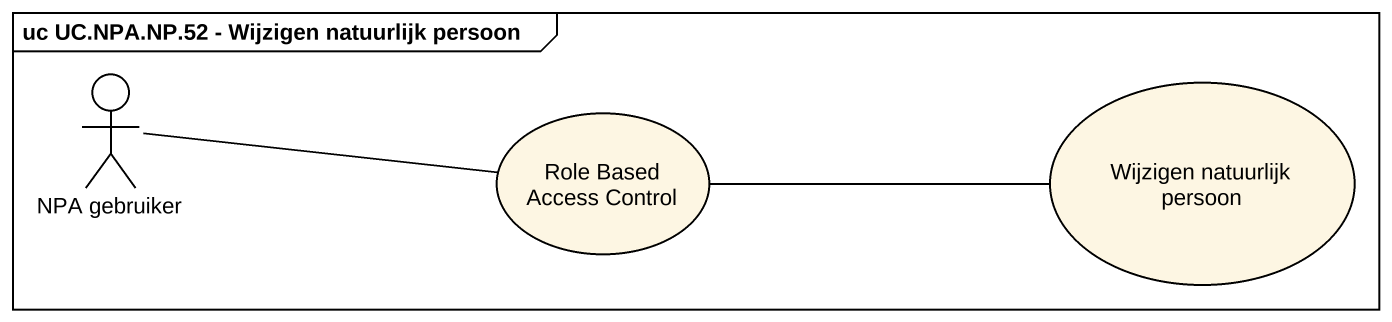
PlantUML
@startuml
mainframe uc UC.NPA.NP.52 - Wijzigen natuurlijk persoon
actor "NPA gebruiker" as NPA_gebruiker
usecase "Role Based Access Control" as Role_Based_Access_Control
usecase "Wijzigen natuurlijk persoon" as Wijzigen_natuurlijk_persoon
NPA_gebruiker -right- Role_Based_Access_Control
Role_Based_Access_Control -right- Wijzigen_natuurlijk_persoon
@enduml
